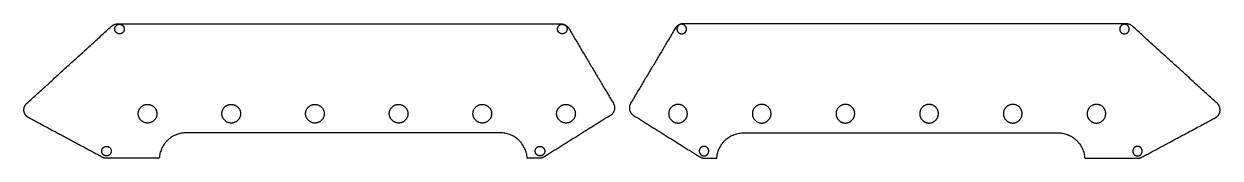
# Model space of a CAD drawing. Header units: inches. Extents: x -28.6 to -12.8, y 17.4 to 19.2.
import ezdxf

# ---------------------------------------------------------------- set-up
doc = ezdxf.new("R2010")
doc.units = ezdxf.units.IN
doc.header["$MEASUREMENT"] = 0
doc.layers.add('cut clear acryl', color=1, linetype='Continuous', true_color=0xfb0007)

msp = doc.modelspace()

# ---------------------------------------------------------------- linework, layer by layer
at = {"layer": 'cut clear acryl'}
for p, q in [((-22.311, 17.747), (-26.446, 17.747)), ((-19.102, 17.747), (-14.967, 17.747))]:
    msp.add_line(p, q, dxfattribs=at)
for points in [[(-28.546, 18.137), (-27.988, 18.647), (-27.43, 19.156)], [(-27.35, 19.187), (-24.431, 19.187), (-21.511, 19.187)], [(-21.409, 19.129), (-21.115, 18.633), (-20.82, 18.137)], [(-20.004, 19.129), (-20.298, 18.633), (-20.593, 18.137)], [(-14.063, 19.187), (-16.982, 19.187), (-19.902, 19.187)], [(-12.867, 18.137), (-13.425, 18.647), (-13.983, 19.156)], [(-20.859, 17.977), (-21.294, 17.704), (-21.73, 17.43)], [(-20.554, 17.977), (-20.119, 17.704), (-19.683, 17.43)], [(-27.556, 17.426), (-28.039, 17.686), (-28.522, 17.946)], [(-13.857, 17.426), (-13.374, 17.686), (-12.891, 17.946)], [(-26.802, 17.412), (-27.151, 17.412), (-27.5, 17.412)], [(-21.793, 17.412), (-21.874, 17.412), (-21.955, 17.412)], [(-19.621, 17.412), (-19.539, 17.412), (-19.458, 17.412)], [(-14.611, 17.412), (-14.262, 17.412), (-13.913, 17.412)]]:
    msp.add_open_spline(points, degree=2, dxfattribs=at)
for points, weights in [([(-27.43, 19.156), (-27.396, 19.187), (-27.35, 19.187)], [1, 0.932317881931, 1]), ([(-21.511, 19.187), (-21.444, 19.187), (-21.409, 19.129)], [1, 0.869016389421, 1]), ([(-19.902, 19.187), (-19.97, 19.187), (-20.004, 19.129)], [1, 0.869016389421, 1]), ([(-13.983, 19.156), (-14.017, 19.187), (-14.063, 19.187)], [1, 0.932317881931, 1]), ([(-20.82, 18.137), (-20.762, 18.038), (-20.859, 17.977)], [1, 0.715939822506, 1]), ([(-20.593, 18.137), (-20.651, 18.038), (-20.554, 17.977)], [1, 0.715939822506, 1]), ([(-26.446, 17.747), (-26.781, 17.747), (-26.802, 17.412)], [1, 0.728964384913, 1]), ([(-21.955, 17.412), (-21.976, 17.747), (-22.311, 17.747)], [1, 0.728964384913, 1]), ([(-19.458, 17.412), (-19.437, 17.747), (-19.102, 17.747)], [1, 0.728964384913, 1]), ([(-14.967, 17.747), (-14.632, 17.747), (-14.611, 17.412)], [1, 0.728964384913, 1]), ([(-27.5, 17.412), (-27.53, 17.412), (-27.556, 17.426)], [1, 0.969742667533, 1]), ([(-21.73, 17.43), (-21.759, 17.412), (-21.793, 17.412)], [1, 0.960949284357, 1]), ([(-19.683, 17.43), (-19.655, 17.412), (-19.621, 17.412)], [1, 0.960949284357, 1]), ([(-13.913, 17.412), (-13.883, 17.412), (-13.857, 17.426)], [1, 0.969742667533, 1])]:
    msp.add_rational_spline(points, weights, degree=2, dxfattribs=at)
for points, weights, knots in [([(-27.262, 19.118), (-27.262, 19.181), (-27.325, 19.181), (-27.388, 19.181), (-27.388, 19.118), (-27.388, 19.055), (-27.325, 19.055), (-27.262, 19.055), (-27.262, 19.118)], [1, 0.707106781187, 1, 0.707106781187, 1, 0.707106781187, 1, 0.707106781187, 1], [0, 0, 0, 2.513274, 2.513274, 5.026548, 5.026548, 7.539822, 7.539822, 10.053096, 10.053096, 10.053096]), ([(-21.556, 19.118), (-21.556, 19.055), (-21.493, 19.055), (-21.43, 19.055), (-21.43, 19.118), (-21.43, 19.181), (-21.493, 19.181), (-21.556, 19.181), (-21.556, 19.118)], [1, 0.707106781187, 1, 0.707106781187, 1, 0.707106781187, 1, 0.707106781187, 1], [-10.053096, -10.053096, -10.053096, -7.539822, -7.539822, -5.026548, -5.026548, -2.513274, -2.513274, 0, 0, 0]), ([(-19.857, 19.118), (-19.857, 19.055), (-19.92, 19.055), (-19.983, 19.055), (-19.983, 19.118), (-19.983, 19.181), (-19.92, 19.181), (-19.857, 19.181), (-19.857, 19.118)], [1, 0.707106781187, 1, 0.707106781187, 1, 0.707106781187, 1, 0.707106781187, 1], [-10.053096, -10.053096, -10.053096, -7.539822, -7.539822, -5.026548, -5.026548, -2.513274, -2.513274, 0, 0, 0]), ([(-14.151, 19.118), (-14.151, 19.181), (-14.088, 19.181), (-14.025, 19.181), (-14.025, 19.118), (-14.025, 19.055), (-14.088, 19.055), (-14.151, 19.055), (-14.151, 19.118)], [1, 0.707106781187, 1, 0.707106781187, 1, 0.707106781187, 1, 0.707106781187, 1], [0, 0, 0, 2.513274, 2.513274, 5.026548, 5.026548, 7.539822, 7.539822, 10.053096, 10.053096, 10.053096]), ([(-28.522, 17.946), (-28.576, 17.975), (-28.584, 18.035), (-28.591, 18.096), (-28.546, 18.137)], [1, 0.888342211422, 1, 0.888342211422, 1], [1120.34582, 1120.34582, 1120.34582, 1123.208265, 1123.208265, 1126.07071, 1126.07071, 1126.07071]), ([(-26.841, 18.042), (-26.884, 18.158), (-26.999, 18.115), (-27.114, 18.072), (-27.071, 17.957), (-27.029, 17.841), (-26.913, 17.884), (-26.798, 17.927), (-26.841, 18.042)], [1, 0.707106781187, 1, 0.707106781187, 1, 0.707106781187, 1, 0.707106781187, 1], [0, 0, 0, 3.926991, 3.926991, 7.853982, 7.853982, 11.780972, 11.780972, 15.707963, 15.707963, 15.707963]), ([(-25.738, 18.042), (-25.781, 18.158), (-25.897, 18.115), (-26.012, 18.072), (-25.969, 17.957), (-25.926, 17.841), (-25.811, 17.884), (-25.696, 17.927), (-25.738, 18.042)], [1, 0.707106781187, 1, 0.707106781187, 1, 0.707106781187, 1, 0.707106781187, 1], [0, 0, 0, 3.926991, 3.926991, 7.853982, 7.853982, 11.780972, 11.780972, 15.707963, 15.707963, 15.707963]), ([(-24.636, 18.042), (-24.679, 18.158), (-24.794, 18.115), (-24.91, 18.072), (-24.867, 17.957), (-24.824, 17.841), (-24.708, 17.884), (-24.593, 17.927), (-24.636, 18.042)], [1, 0.707106781187, 1, 0.707106781187, 1, 0.707106781187, 1, 0.707106781187, 1], [0, 0, 0, 3.926991, 3.926991, 7.853982, 7.853982, 11.780972, 11.780972, 15.707963, 15.707963, 15.707963]), ([(-23.534, 18.042), (-23.577, 18.158), (-23.692, 18.115), (-23.807, 18.072), (-23.764, 17.957), (-23.721, 17.841), (-23.606, 17.884), (-23.491, 17.927), (-23.534, 18.042)], [1, 0.707106781187, 1, 0.707106781187, 1, 0.707106781187, 1, 0.707106781187, 1], [0, 0, 0, 3.926991, 3.926991, 7.853982, 7.853982, 11.780972, 11.780972, 15.707963, 15.707963, 15.707963]), ([(-22.431, 18.042), (-22.474, 18.158), (-22.59, 18.115), (-22.705, 18.072), (-22.662, 17.957), (-22.619, 17.841), (-22.504, 17.884), (-22.388, 17.927), (-22.431, 18.042)], [1, 0.707106781187, 1, 0.707106781187, 1, 0.707106781187, 1, 0.707106781187, 1], [0, 0, 0, 3.926991, 3.926991, 7.853982, 7.853982, 11.780972, 11.780972, 15.707963, 15.707963, 15.707963]), ([(-21.329, 18.042), (-21.372, 18.158), (-21.487, 18.115), (-21.603, 18.072), (-21.56, 17.957), (-21.517, 17.841), (-21.401, 17.884), (-21.286, 17.927), (-21.329, 18.042)], [1, 0.707106781187, 1, 0.707106781187, 1, 0.707106781187, 1, 0.707106781187, 1], [0, 0, 0, 3.926991, 3.926991, 7.853982, 7.853982, 11.780972, 11.780972, 15.707963, 15.707963, 15.707963]), ([(-20.084, 18.042), (-20.041, 18.158), (-19.926, 18.115), (-19.811, 18.072), (-19.853, 17.957), (-19.896, 17.841), (-20.012, 17.884), (-20.127, 17.927), (-20.084, 18.042)], [1, 0.707106781187, 1, 0.707106781187, 1, 0.707106781187, 1, 0.707106781187, 1], [0, 0, 0, 3.926991, 3.926991, 7.853982, 7.853982, 11.780972, 11.780972, 15.707963, 15.707963, 15.707963]), ([(-18.982, 18.042), (-18.939, 18.158), (-18.823, 18.115), (-18.708, 18.072), (-18.751, 17.957), (-18.794, 17.841), (-18.909, 17.884), (-19.025, 17.927), (-18.982, 18.042)], [1, 0.707106781187, 1, 0.707106781187, 1, 0.707106781187, 1, 0.707106781187, 1], [0, 0, 0, 3.926991, 3.926991, 7.853982, 7.853982, 11.780972, 11.780972, 15.707963, 15.707963, 15.707963]), ([(-17.879, 18.042), (-17.836, 18.158), (-17.721, 18.115), (-17.606, 18.072), (-17.649, 17.957), (-17.692, 17.841), (-17.807, 17.884), (-17.922, 17.927), (-17.879, 18.042)], [1, 0.707106781187, 1, 0.707106781187, 1, 0.707106781187, 1, 0.707106781187, 1], [0, 0, 0, 3.926991, 3.926991, 7.853982, 7.853982, 11.780972, 11.780972, 15.707963, 15.707963, 15.707963]), ([(-16.777, 18.042), (-16.734, 18.158), (-16.619, 18.115), (-16.503, 18.072), (-16.546, 17.957), (-16.589, 17.841), (-16.705, 17.884), (-16.82, 17.927), (-16.777, 18.042)], [1, 0.707106781187, 1, 0.707106781187, 1, 0.707106781187, 1, 0.707106781187, 1], [0, 0, 0, 3.926991, 3.926991, 7.853982, 7.853982, 11.780972, 11.780972, 15.707963, 15.707963, 15.707963]), ([(-15.675, 18.042), (-15.632, 18.158), (-15.516, 18.115), (-15.401, 18.072), (-15.444, 17.957), (-15.487, 17.841), (-15.602, 17.884), (-15.718, 17.927), (-15.675, 18.042)], [1, 0.707106781187, 1, 0.707106781187, 1, 0.707106781187, 1, 0.707106781187, 1], [0, 0, 0, 3.926991, 3.926991, 7.853982, 7.853982, 11.780972, 11.780972, 15.707963, 15.707963, 15.707963]), ([(-14.572, 18.042), (-14.529, 18.158), (-14.414, 18.115), (-14.299, 18.072), (-14.342, 17.957), (-14.385, 17.841), (-14.5, 17.884), (-14.615, 17.927), (-14.572, 18.042)], [1, 0.707106781187, 1, 0.707106781187, 1, 0.707106781187, 1, 0.707106781187, 1], [0, 0, 0, 3.926991, 3.926991, 7.853982, 7.853982, 11.780972, 11.780972, 15.707963, 15.707963, 15.707963]), ([(-12.891, 17.946), (-12.837, 17.975), (-12.829, 18.035), (-12.822, 18.096), (-12.867, 18.137)], [1, 0.888342211422, 1, 0.888342211422, 1], [1120.34582, 1120.34582, 1120.34582, 1123.208265, 1123.208265, 1126.07071, 1126.07071, 1126.07071]), ([(-27.434, 17.505), (-27.434, 17.568), (-27.497, 17.568), (-27.56, 17.568), (-27.56, 17.505), (-27.56, 17.442), (-27.497, 17.442), (-27.434, 17.442), (-27.434, 17.505)], [1, 0.707106781187, 1, 0.707106781187, 1, 0.707106781187, 1, 0.707106781187, 1], [-10.053096, -10.053096, -10.053096, -7.539822, -7.539822, -5.026548, -5.026548, -2.513274, -2.513274, 0, 0, 0]), ([(-21.85, 17.505), (-21.85, 17.442), (-21.787, 17.442), (-21.724, 17.442), (-21.724, 17.505), (-21.724, 17.568), (-21.787, 17.568), (-21.85, 17.568), (-21.85, 17.505)], [1, 0.707106900396, 1, 0.707106781187, 1, 0.707106781187, 1, 0.707106781187, 1], [0, 0, 0, 2.513274, 2.513274, 5.026548, 5.026548, 7.539822, 7.539822, 10.053096, 10.053096, 10.053096]), ([(-19.563, 17.505), (-19.563, 17.442), (-19.626, 17.442), (-19.689, 17.442), (-19.689, 17.505), (-19.689, 17.568), (-19.626, 17.568), (-19.563, 17.568), (-19.563, 17.505)], [1, 0.707106900396, 1, 0.707106781187, 1, 0.707106781187, 1, 0.707106781187, 1], [0, 0, 0, 2.513274, 2.513274, 5.026548, 5.026548, 7.539822, 7.539822, 10.053096, 10.053096, 10.053096]), ([(-13.979, 17.505), (-13.979, 17.568), (-13.916, 17.568), (-13.853, 17.568), (-13.853, 17.505), (-13.853, 17.442), (-13.916, 17.442), (-13.979, 17.442), (-13.979, 17.505)], [1, 0.707106781187, 1, 0.707106781187, 1, 0.707106781187, 1, 0.707106781187, 1], [-10.053096, -10.053096, -10.053096, -7.539822, -7.539822, -5.026548, -5.026548, -2.513274, -2.513274, 0, 0, 0])]:
    msp.add_rational_spline(points, weights, degree=2, knots=knots, dxfattribs=at)

doc.saveas('drawing.dxf')
